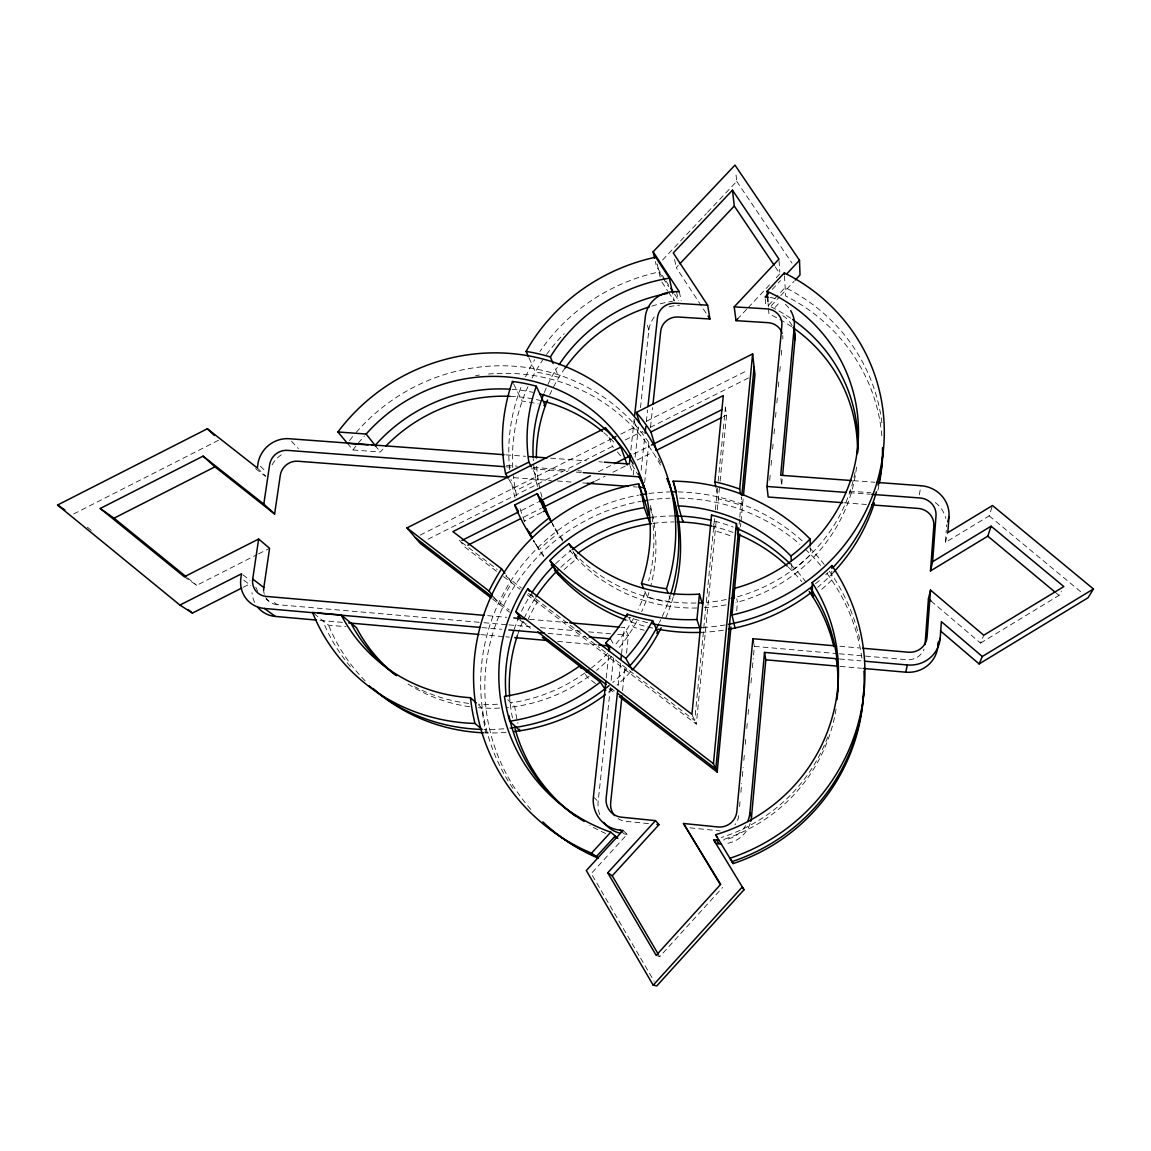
<?xml version="1.0" encoding="UTF-8"?>
<svg xmlns="http://www.w3.org/2000/svg" width="1151" height="1151" viewBox="0 0 1151 1151"><rect width="100%" height="100%" fill="white"/><g stroke="black" fill="none" stroke-linecap="round" stroke-linejoin="round"><path stroke-width="0.75" stroke-dasharray="5 3.75" d="M831.799 571.097L831.713 580.104A189.598 181.527 -14.6 0 1 820.073 590.708M992.033 506.987L989.184 515.864L945.403 542.438L946.28 530.294M781.774 484.269L782.435 477.133M739.546 806.693L740.222 799.47M740.87 792.32L741.704 783.399M742.352 776.407L743.172 767.501M743.834 760.379L744.496 753.186M745.316 744.337L745.963 737.215M746.783 728.454L747.431 721.418M748.078 714.383L748.596 708.714M749.531 698.599L750.179 691.607M750.984 682.874L751.79 674.155M752.394 667.753L753.243 658.501M753.56 655.034L754.365 646.373L753.459 641.769M769.702 480.298L770.292 473.939M771.098 465.292L771.861 456.99M772.594 449.077L773.256 441.97M774.004 433.798L774.623 427.194M775.529 417.309L776.134 410.734M776.853 402.908L777.357 397.584M778.335 386.923L779.011 379.614M779.759 371.456L780.364 364.939M781.27 355.199L781.788 349.645M736.683 610.778L737.489 602.16L736.755 598.707M739.115 524.252L739.618 518.9M739.791 517.116L741.661 497.462M740.481 526.841L740.812 523.259M740.985 521.461L743.316 496.987M714.498 518.684L694.7 720.555L600.937 648.833M715.375 509.749L717.49 488.312M718.181 481.161L725.375 407.914M527.158 594.707L696.312 724.18L716.426 518.727M717.303 509.792L719.404 488.355M720.094 481.204L726.569 415.094L725.202 406.965M618.188 685.521L620.634 662.588M621.569 653.797L624.374 627.54L620.835 627.237M641.165 470.183L644.747 436.589M646.358 421.539L647.596 409.885M622.562 690.557L625.209 665.623M626.532 653.164L628.417 635.352L624.374 627.54M644.646 482.614L648.847 443.049M650.531 427.15L652.603 407.598M606.26 677.953L608.75 654.847M630.877 450.17L634.359 418.014M599.657 814.548A29.667 29.408 -70.9 0 1 598.146 801.47L610.404 687.435M611.167 680.313L613.656 657.149M633.266 474.903L634.028 467.81M635.165 457.192L638.417 427.035M640.488 407.713L648.804 330.409A28.171 26.531 -16.2 0 1 655.236 315.791M919.332 494.858L920.929 485.708M945.403 542.438L947.834 532.625M931.116 601.038L980.537 643.078L983.731 635.237M980.537 643.078L1059.006 595.412L1061.423 590.995M656.171 955.373L659.71 956.697L722.569 887.493M623.036 830.447L627.209 834.302L591.24 873.566L639.74 956.654M737.23 319.345L746.999 308.9M748.208 307.634L770.148 284.182M776.234 277.664L779.903 273.765L775.098 266.629M772.192 289.448L780.493 280.571M771.098 305.893L779.529 296.872M780.738 295.577L794.003 281.391M774.925 307.504L779.687 302.396M662.559 260.025L706.326 213.611M707.548 212.316L718.483 200.706M719.706 199.425L736.726 181.369L735.676 171.614M706.11 313.144L676.227 267.636L679.867 263.766M73.707 513.95L219.078 439.955M184.318 576.78L196.706 585.312L256.918 554.724M258.5 553.919L269.593 548.279M243.307 587.24L249.681 584.017M420.072 535.143L611.167 438.991M620.806 434.143L636.863 426.057M646.502 421.208L747.675 370.305M428.071 539.157L615.54 444.847M625.166 439.999L641.179 431.942M650.214 427.395L748.61 377.902M521.345 510.526L537.416 502.455M598.462 471.752L612.922 464.472M633.798 453.969L649.869 445.897M523.619 517.159L541.272 508.282M595.384 481.075L605.167 476.14M612.922 472.241L625.684 465.824M637.122 460.083L653.092 452.041M723.375 416.705L726.569 415.094M541.646 512.454L524.496 521.072L523.906 520.108M505.85 454.846L525.547 456.3M550.61 458.17L586.42 460.832M598.952 461.767L602.534 462.026M853.466 480.686L874.774 482.269M347.401 443.351L352.911 449.969L380.305 452.012A160.234 153.975 -34.9 0 1 386.031 445.883M506.526 465.378L517.245 466.184M533.301 467.392L569.011 470.068M577.931 470.745L581.5 471.004M849.452 491.146L870.861 492.757M505.821 466.802L514.382 467.45M531.503 468.745L567.616 471.464M576.248 472.111L581.428 472.5M849.424 492.671L870.199 494.239M513.749 477.665L551.3 480.514M557.472 480.989L570.997 482.024M582.838 482.916L586.233 483.175M633.41 486.772L637.28 487.06M844.302 502.814L866.372 504.483M487.693 615.656L506.8 617.324M529.446 619.296L567.961 622.633M839.87 646.272L859.351 647.97M274.37 602.592L277.06 604.62L482.514 622.59M483.952 622.72L507.145 624.748M508.915 624.892L530.323 626.777M540.481 627.655L580.262 631.136M588.621 631.87L610.591 633.798M617.713 634.417L628.417 635.352M754.365 646.373L838.029 653.696M839.381 653.811L906.686 659.696A17.164 16.603 13.6 0 0 924.052 649.092M482.039 627.583L501.663 629.309M548.049 633.381L585.514 636.676M839.525 658.991L860.948 660.875M320.007 620.389L343.243 622.446M480.816 634.604L504.037 636.661M505.821 636.82L509.404 637.136M557.645 641.395L596.952 644.877M840.201 666.386L861.452 668.271M313.835 613.512L328.567 625.166L345.991 626.705M648.531 823.627L625.597 821.296A16.963 16.805 -70.9 0 1 618.101 818.62M689.967 827.842L720.123 830.921M627.209 834.302L624.259 834L622.144 832.072M266.054 598.937L268.787 600.98M243.739 580.162L250.817 585.499M242.947 574.867L250.026 580.248M461.724 542.322L497.246 569.486M505.764 576.018L521.389 587.974M528.496 593.398L599.527 647.74M496.556 571.284L464.601 546.84L458.227 538.524M503.505 576.608L520.051 589.269M493.592 597.887L509.26 609.958M610.375 687.823L616.073 692.211M492.556 599.038L509.605 612.174M519.561 619.842L532.841 630.072M609.109 688.816L615.066 693.406M595.499 683.579L587.442 677.349L584.521 673.206M255.58 468.601L265.406 476.313M187.555 577.874L196.706 585.312M87.332 527.187L91.476 530.582M989.184 515.864L1082.515 593.24M1055.64 592.607L1059.006 595.412M484.888 731.748L486.254 732.899A193.929 191.469 -19.8 0 1 481.837 707.951L477.665 704.196M593.398 796.967L598.146 801.47M257.32 467.982L265.795 476.169M260.356 466.198L266.399 472.097M507.735 699.607L514.742 706.628A160.464 158.421 -19.9 0 0 517.907 723.317M291.491 441.193L298.339 448.588M493.304 596.434L499.692 604.534A193.929 191.469 -19.8 0 1 511.835 582.981L506.152 575.126M375.111 445.408L380.305 452.012M523.345 621.468L525.762 624.605A160.464 158.421 -19.9 0 1 537.215 602.405L534.323 598.247M531.374 594.017L533.733 597.412M736.726 181.369L791.989 263.061M665.048 279.592L656.473 266.471L655.365 261.579M665.997 281.06L668.86 285.434M674.587 294.181L678.399 300.008M661.883 276.384L658.991 271.967A187.714 179.556 -14.8 0 0 539.934 351.53M662.847 277.866L668.616 286.7M661.883 282.024L667.594 290.771M668.544 292.225L674.256 300.972L672.457 292.584M533.316 540.279L539.143 549.746A193.929 191.469 -19.8 0 1 557.918 533.632L552.307 523.748M508.8 479.233L515.619 490.786L538.136 479.463L532.222 468.414M658.214 954.136L659.71 956.697M640.647 958.193L654.113 981.271M610.49 638.863L614.807 646.459M573.054 551.358L574.061 553.228M574.565 554.149L577.054 558.739A160.464 158.421 -19.9 0 0 564.148 569.601M513.706 384.002L522.166 401.124A156.162 150.062 -34.9 0 1 538.179 403.943M628.82 617.511L633.568 627.122A189.598 181.527 -14.6 0 0 644.243 630.259M255.781 587.154L257.81 591.427M529.043 357.961L535.359 371.931A188.706 181.354 -34.9 0 1 558.911 377.384L554.178 366.061M691.924 714.311L696.312 724.18M644.848 591.283L647.38 597.24A156.896 150.206 -14.7 0 0 671.565 602.491L669.048 595.729M609.037 437.322L612.447 446.401A156.162 150.062 -34.9 0 1 613.454 447.494M629.942 465.579L632.705 473.349M634.057 420.748L637.827 432.416M647.481 325.345L648.804 330.409M713.649 524.151L715.217 531.028A160.464 158.421 -19.9 0 1 731.921 536.323M657.178 263.867L660.185 277.233M716.239 488.628L718.368 498.815A193.929 191.469 -19.8 0 1 742.481 505.85L741.1 497.592M676.515 291.663L678.327 300.425M679.349 291.836L681.133 300.598M674.587 259.479L676.227 267.636M780.953 478.356L781.486 484.513M765.214 298.814L765.818 305.806M768.091 303.461L768.379 306.943M768.523 308.684L768.954 313.892A160.982 154.119 -14.7 0 1 791.629 326.74M791.543 563.558L792.118 570.853A156.896 150.206 -14.7 0 0 810.635 554.379L810.39 547.775M779.069 260.716L779.788 272.125M784.493 275.866L785.658 296.023A185.512 177.614 -14.7 0 1 881.983 437.366M631.856 464.601A160.234 153.975 -34.9 0 1 637.625 474.27M650.344 505.534A160.234 153.975 -34.9 0 1 651.078 584.866M648.934 592.492A160.234 153.975 -34.9 0 1 641.611 611.713M636.748 621.497A160.234 153.975 -34.9 0 1 617.799 649.322M611.569 656.3A160.234 153.975 -34.9 0 1 596.52 670.371M589.111 676.141A160.234 153.975 -34.9 0 1 507.289 707.52M499.592 708.081A160.234 153.975 -34.9 0 1 478.341 707.707M469.752 706.728A160.234 153.975 -34.9 0 1 406.936 683.277M510.411 396.318A160.234 153.975 -34.9 0 1 540.265 400.462M603.858 432.661A160.234 153.975 -34.9 0 1 616.274 444.603M827.022 573.5A189.742 187.34 -19.8 0 1 861.898 658.113M530.856 809.484A189.742 187.34 -19.8 0 1 495.736 624.36A189.742 187.34 -19.8 0 1 641.093 501.275M648.43 500.066A189.742 187.34 -19.8 0 1 669.853 498.196M679.536 498.138A189.742 187.34 -19.8 0 1 799.873 544.25M805.24 549.099A189.742 187.34 -19.8 0 1 821.886 566.925M836.058 708.987A164.651 162.55 -19.9 0 1 722.296 839.856M605.699 833.497A164.651 162.55 -19.9 0 1 589.859 825.454M512.468 717.951A164.651 162.55 -19.9 0 1 509.677 697.348M517.705 634.561A164.651 162.55 -19.9 0 1 535.33 597.916M560.825 567.27A164.651 162.55 -19.9 0 1 576.004 554.581M653.264 523.36A164.651 162.55 -19.9 0 1 673.853 521.935M711.563 526.007A164.651 162.55 -19.9 0 1 734.352 532.927M788.291 567.069A164.651 162.55 -19.9 0 1 801.815 581.672M856.517 467.119A160.982 154.119 -14.7 0 1 735.892 602.592M726.051 604.851A160.982 154.119 -14.7 0 1 704.412 607.685M697.046 608.001A160.982 154.119 -14.7 0 1 567.457 547.502M562.753 541.085A160.982 154.119 -14.7 0 1 552.235 523.403M541.963 497.031A160.982 154.119 -14.7 0 1 536.539 463.508M549.66 395.009A160.982 154.119 -14.7 0 1 565.4 367.572M651.797 306.108A160.982 154.119 -14.7 0 1 672.529 301.245M878.918 485.564A185.512 177.614 -14.7 0 1 877.436 492.053M833.597 572.22A185.512 177.614 -14.7 0 1 817.699 587.298M723.418 630.187A185.512 177.614 -14.7 0 1 701.534 632.345M652.631 628.086A185.512 177.614 -14.7 0 1 627.381 620.634M543.589 556.393A185.512 177.614 -14.7 0 1 533.489 540.164M524.683 521.547A185.512 177.614 -14.7 0 1 519.173 505.534M516.698 495.952A185.512 177.614 -14.7 0 1 513.389 475.809M512.742 467.666A185.512 177.614 -14.7 0 1 527.921 386.635M532.035 378.075A185.512 177.614 -14.7 0 1 542.912 359.702M546.581 354.45A185.512 177.614 -14.7 0 1 564.191 333.617M881.882 422.777A187.714 179.556 -14.8 0 0 785.169 287.52L768.264 305.591A162.895 155.802 -14.8 0 1 791.212 318.568M828.101 572.464A187.714 179.556 -14.8 0 1 825.641 574.824M819.311 580.55A187.714 179.556 -14.8 0 1 815.354 583.874M725.202 624.935A187.714 179.556 -14.8 0 1 703.765 627.439M647.509 622.648A187.714 179.556 -14.8 0 1 628.964 617.253M543.919 555.947A187.714 179.556 -14.8 0 1 533.805 541.085M515.058 497.779A187.714 179.556 -14.8 0 1 511.044 479.535M509.72 469.709A187.714 179.556 -14.8 0 1 522.022 384.851M525.547 376.794A187.714 179.556 -14.8 0 1 534.654 359.745M488.456 374.046A184.635 177.441 -34.9 0 1 661.954 468.025M673.321 596.793A184.635 177.441 -34.9 0 1 664.386 620.993M630.475 671.983A184.635 177.441 -34.9 0 1 617.123 685.003M612.418 689.032A184.635 177.441 -34.9 0 1 606.649 693.636M506.066 732.396A184.635 177.441 -34.9 0 1 484.672 732.856M365.184 680.888A184.635 177.441 -34.9 0 1 328.567 625.166M352.911 449.969A184.635 177.441 -34.9 0 1 364.522 435.898M475.694 375.643A184.635 177.441 -34.9 0 1 479.32 375.097M658.372 458.371A186.836 179.398 -34.9 0 1 660.688 462.889M670.299 595.499A186.836 179.398 -34.9 0 1 659.437 622.475M626.907 669.004A186.836 179.398 -34.9 0 1 612.836 682.457M503.821 728.77A186.836 179.398 -34.9 0 1 483.88 729.461M350.35 666.602A186.836 179.398 -34.9 0 1 322.668 620.49M349.53 440.56A186.836 179.398 -34.9 0 1 352.81 436.445M356.22 432.416A186.836 179.398 -34.9 0 1 650.617 445.25M642.287 431.395A188.706 181.354 -34.9 0 1 643.251 432.517M827.684 737.072A166.665 164.449 -20.2 0 1 721.317 837.511M514.238 629.194A166.665 164.449 -20.2 0 1 517.921 619.411M521.518 611.339A166.665 164.449 -20.2 0 1 530.812 594.463M555.66 563.76A166.665 164.449 -20.2 0 1 570.838 550.653M651.639 517.36A166.665 164.449 -20.2 0 1 673.695 515.965M714.771 521.187A166.665 164.449 -20.2 0 1 733.23 527.072M791.413 565.127A166.665 164.449 -20.2 0 1 806.606 582.91M617.411 451.955A156.162 150.062 -34.9 0 1 621.713 457.278M854.992 472.586A162.895 155.802 -14.8 0 1 735.993 597.196M726.281 599.513A162.895 155.802 -14.8 0 1 706.815 602.39M696.038 603.009A162.895 155.802 -14.8 0 1 572.018 551.012M562.767 539.79A162.895 155.802 -14.8 0 1 552.365 523.849M537.445 486.556A162.895 155.802 -14.8 0 1 533.201 458.587M544.337 392.534A162.895 155.802 -14.8 0 1 557.3 367.428M829.31 571.213A192.059 189.512 -20.2 0 1 860.229 641.726M512.871 788.349A192.059 189.512 -20.2 0 1 638.503 495.16M648.977 493.506A192.059 189.512 -20.2 0 1 669.565 491.923M678.054 491.909A192.059 189.512 -20.2 0 1 803.369 541.92M809.556 547.847A192.059 189.512 -20.2 0 1 824.231 564.422M650.401 508.152A162.133 155.658 -34.9 0 1 648.632 580.852M644.934 592.923A162.133 155.658 -34.9 0 1 638.158 609.383M633.654 618.145A162.133 155.658 -34.9 0 1 614.591 645.625M607.786 653.121A162.133 155.658 -34.9 0 1 591.542 667.897M584.852 672.961A162.133 155.658 -34.9 0 1 509.893 702.988M497.433 704.211A162.133 155.658 -34.9 0 1 478.298 704.225M468.658 703.376A162.133 155.658 -34.9 0 1 414.432 686.615M512.123 389.355A162.133 155.658 -34.9 0 1 532.971 392.333M272.096 464.846A27.897 26.085 -40.8 0 1 283.736 453.307M254.659 602.433A28.329 26.66 -47 0 1 252.011 592.722M750.15 823.44A29.955 29.768 53.5 0 1 725.619 843.654M935.317 502.512A29.638 28.329 5.3 0 1 945.82 518.382M946.611 524.712A29.638 28.329 5.3 0 1 946.539 526.827M782.881 315.676A28.458 26.804 -10.5 0 1 792.348 326.121M669.062 306.871A28.171 26.531 -16.2 0 1 679.421 305.677M745.69 825.555A30.559 30.401 52.6 0 1 723.49 839.971M770.091 297.447A29.034 27.293 -10.8 0 1 778.292 299.749M785.356 304.267A29.034 27.293 -10.8 0 1 789.528 308.856M277.06 604.62A16.186 15.236 -47 0 1 263.708 591.082M782.68 335.545A16.258 15.323 -10.5 0 1 782.766 338.984M738.726 815.599A17.121 17.006 53.5 0 1 734.885 824.893"/><path stroke-width="1.5" d="M831.828 568.321L831.856 565.515A195.742 186.951 -15 0 1 812.174 582.579A170.118 167.686 -20.7 0 1 715.634 834.691L717.044 837.022M863.221 668.429L905.736 672.184A30.041 29.048 13.6 0 0 937.921 645.682L938.18 642.143M937.921 645.682L940.223 637.913L941.389 621.641L982.292 656.502L1093.45 588.981L992.507 505.519L947.834 532.625L948.985 516.727A30.243 28.876 4.9 0 0 920.929 485.708L876.544 482.398M925.059 644.574L928.44 598.765L930.526 590.075L983.731 635.237L1063.841 586.578L991.097 526.194L932.627 561.688L930.497 570.925L987.803 536.15L991.097 526.194M930.497 570.925L933.835 525.849A16.934 16.186 5.3 0 0 918.153 508.425L871.724 504.901M930.526 590.075L927.087 636.791A17.524 16.934 13 0 1 908.326 652.214L862.617 648.243M932.627 561.688L936.008 515.734A17.279 16.502 4.9 0 0 919.994 497.98L871.796 494.355M747.733 821.483A30.559 30.401 52.6 0 0 749.905 812.635L764.523 652.401L837.741 658.832M790.665 310.569A29.034 27.293 -10.8 0 1 794.291 326.265L780.695 475.277L851.697 480.557M750.769 821.296A29.955 29.768 53.5 0 0 751.502 816.879L765.803 659.811L764.523 652.401M782.594 475.349L794.938 339.761L794.291 326.265M836.619 645.984L752.855 638.704L736.87 811.326A17.466 17.366 52.6 0 1 717.879 826.965L683.478 823.483L720.353 884.716L656.171 955.373L607.742 872.789L655.48 820.634L658.991 824.692L612.246 875.796L658.214 954.136M842.733 502.685L768.163 497.016L766.969 486.456L781.874 325.488A16.589 15.596 -10.8 0 0 766.839 308.871L734.209 306.857L736.007 320.654L768.019 322.668A16.258 15.323 -10.5 0 1 782.162 333.315M730.943 627.036L717.145 772.033L713.433 763.703L736.395 523.576A165.802 163.428 -20.7 0 0 711.548 515.029L691.924 714.311L527.748 588.808A165.802 163.428 -20.7 0 0 515.893 611.713L520.899 618.26M740.582 494.426L739.69 489.06L752.61 353.933L636.33 412.461L639.798 423.51M738.769 527.834L715.778 768.969L617.497 693.305M741.834 495.678L754.092 367.068M731.978 615.008L734.525 588.362A166.19 158.709 -15.1 0 0 857.553 448.286A166.19 158.709 -15.1 0 0 767.084 291.304L784.32 272.888A191.526 182.908 -15 0 1 882.256 458.789A191.526 182.908 -15 0 1 731.978 615.008L735.043 628M733.662 598.419L739.791 533.992M743.488 495.218L754.955 374.708L752.61 353.933M700.355 630.029L696.93 619.555L699.448 594.146A166.19 158.709 -15.1 0 1 568.911 543.747A165.802 163.428 -20.7 0 0 549.919 560.494L558.667 574.968A160.464 158.421 -19.9 0 1 559.746 573.874M715.879 486.931L714.814 481.837L723.303 395.57L650.948 431.97A194.807 186.75 -34.8 0 0 636.33 412.461M617.612 690.816L606.145 798.247A17.308 17.15 -68.6 0 0 621.396 817.181L655.48 820.634M621.008 659.077L621.382 655.552M645.107 433.236L645.826 426.546M647.955 406.548L657.451 317.647A16.416 15.423 -16.3 0 1 675.306 303.217L707.649 305.216L709.966 319.014L678.241 317.014A16.1 15.164 -16.2 0 0 660.717 331.171L652.991 404.044M621.986 695.895L610.649 802.736A16.963 16.805 -70.9 0 0 614.677 815.627M605.872 681.493L593.398 796.967A30.286 30.012 -68.6 0 0 620.029 830.144L622.144 832.072M609.138 651.308L609.713 645.97M630.503 453.638L629.381 464.026L604.318 462.17M634.661 415.266L645.294 316.885A28.732 27.005 -16.3 0 1 676.515 291.663L679.349 291.836L653.135 251.796L734.971 165.111L799.485 260.27L800.017 274.945L795.197 280.11M263.68 590.434A16.186 15.236 -47 0 1 263.838 587.557L269.593 548.279L258.644 539.028L184.318 576.78L100.238 508.483L203.08 456.141L263.809 504.095L274.614 513.993L280.283 475.334A15.941 14.905 -40.8 0 1 297.821 461.234L508.728 477.277M484.24 615.353L266.169 596.405A16.502 15.51 -46.8 0 1 252.716 579.039L258.644 539.028M263.809 504.095L269.622 464.745A16.243 15.164 -40.7 0 1 287.52 450.372L504.109 466.673M905.736 672.184L907.362 664.961A30.674 29.624 13 0 0 940.223 637.913M947.762 521.777L948.985 516.727M940.41 630.863L979.127 663.926L982.292 656.502M1093.45 588.981L1088.012 597.786L979.127 663.926M653.192 985.184L742.237 887.033L744.006 889.766L656.818 985.889L653.192 985.184L586.305 870.53L623.036 830.447L620.029 830.144M591.499 853.15L610.749 832.173A170.118 167.686 -20.7 0 1 499.707 658.171A170.118 167.686 -20.7 0 1 644.33 507.677A161.212 154.522 -34.8 0 0 638.661 483.823A196.044 193.267 -20.7 0 0 475.104 652.286A196.044 193.267 -20.7 0 0 591.499 853.15L598.506 858.099M615.224 836.043L596.376 856.589A192.059 189.512 -20.2 0 1 548.121 827.281M734.209 306.857L778.954 259.09L732.468 190.174L673.263 252.961L707.649 305.216M736.007 320.654L737.849 318.698M768.623 293.26L765.07 297.059L767.947 297.231M786.421 274.226L799.485 260.27M679.853 263.78L734.28 206L732.468 190.174M241.724 588.046L192.433 613.08L179.93 605.081L57.55 505.03L207.338 428.762L257.32 467.982L257.939 463.853A28.43 26.545 -40.7 0 1 289.218 438.732L504.066 454.703M100.238 508.483L114.035 518.18L214.935 466.846L274.614 513.993M179.93 605.081L241.537 573.788L240.904 578.032A28.89 27.135 -46.8 0 0 264.413 608.462L275.348 616.432L316.439 620.072M505.591 473.809L528.841 462.112A166.19 158.709 -15.1 0 1 536.323 386.232A161.212 154.522 -34.8 0 0 512.454 381.47A191.526 182.908 -15 0 0 505.591 473.809L508.166 478.154M491.16 597.973L420.057 543.2L406.979 527.892L605.527 427.971A161.212 154.522 -34.8 0 1 620.821 447.135L626.892 463.939M612.778 438.186L615.986 436.56M620.821 447.135L452.904 531.604L501.577 568.81L504.857 573.342M532.194 538.409L529.791 534.524A191.526 182.908 -15 0 1 514.713 505.001L537.258 493.664L546.322 510.094L543.214 511.663M461.911 540.423L518.137 512.152M539.028 501.649L590.434 475.795M614.519 463.666L630.59 455.595M651.466 445.092L722.152 409.54M467.795 545.229L520.511 518.727M542.754 507.533L593.988 481.765M656.286 450.444L721.792 417.496M368.176 444.89L347.401 443.351L337.919 431.97L366.147 434.042A165.413 158.55 -34.8 0 1 570.105 395.599A165.413 158.55 -34.8 0 1 641.467 583.37L643.74 588.679M529.129 456.573L547.027 457.897M371.644 445.149L375.111 445.408A162.133 155.658 -34.9 0 1 510.353 389.239M583.154 472.629L640.445 476.946L644.114 487.578L638.762 487.175M766.969 486.456L846.23 492.427M586.996 483.233L628.043 486.355M513.763 617.929L525.964 618.993M569.716 622.792L619.065 627.079M476.241 702.916L470.471 697.707A165.413 158.55 -34.8 0 1 341.243 614.979L312.496 612.447A190.606 182.721 -34.8 0 0 474.989 723.447L481.42 728.842M264.413 608.462L314.352 612.85M317.921 613.152L480.255 627.424M508.8 629.928L544.481 633.064M589.082 636.992L610.49 638.863M864.516 661.192L907.362 664.961M348.595 622.921L479.032 634.446M514.756 637.611L548.71 640.618M598.736 645.035L607.67 645.826M765.803 659.811L838.432 666.228M656.89 824.476L658.991 824.692M718.929 840.187A30.559 30.401 52.6 0 1 716.641 840.043L713.606 839.726L744.006 889.766M721.159 843.87A29.955 29.768 53.5 0 1 718.915 843.726L715.936 843.424L714.383 840.964M607.742 872.789L612.246 875.796M57.55 505.03L64.83 509.893M656.674 633.093A189.598 181.527 -14.6 0 0 658.243 633.381L652.66 620.648A195.742 186.951 -15 0 1 627.18 614.202A165.413 158.55 -34.8 0 1 605.671 643.006L625.856 658.415L631.928 669.278M252.716 579.039L263.838 587.557M406.979 527.892L489.031 591.038L492.24 595.096M515.893 611.713L713.433 763.703M415.252 537.575L492.168 596.793M517.806 616.533L520.655 618.72M537.747 631.885L606.102 684.528M542.308 637.352L600.318 682.083L605.829 690.269M619.324 696.686L717.145 772.033M114.035 518.18L186.246 576.809M188.275 609.685L192.433 613.08M341.243 614.979L356.45 627.64A160.234 153.975 -34.9 0 0 396.03 675.421M987.803 536.15L1054.906 591.988M928.44 598.765L931.116 601.038M610.749 832.173L617.814 838.288A164.651 162.55 -19.9 0 1 614.591 837.122M203.08 456.141L214.935 466.846M580.018 666.789L579.514 666.055A165.413 158.55 -34.8 0 1 504.44 696.312A165.802 163.428 -20.7 0 0 509.764 721.231L519.935 730.77A160.464 158.421 -19.9 0 1 519.504 729.288M207.338 428.762L214.388 435.466M366.147 434.042L375.96 446.487M683.478 823.483L720.713 884.414M580.521 667.508L581.039 668.227M527.748 588.808L528.352 589.686M528.971 590.564L529.575 591.427M734.28 206L774.134 265.205M708.038 316.079L709.966 319.014M672.457 292.584L669.393 278.168L655.667 257.191A191.526 182.908 -15 0 0 526.093 351.4L528.467 356.652M670.774 288.34L673.623 292.714M716.641 840.043L718.915 843.726M514.713 505.001L515.979 507.059M516.598 508.095L517.216 509.116M517.835 510.138L518.454 511.145M863.581 691.794A189.742 187.34 -19.8 0 1 733.144 863.567L729.921 858.258A196.044 193.267 -20.7 0 0 831.856 565.515M715.634 834.691L733.144 863.567M605.671 643.006L609.713 649.855M537.258 493.664A166.19 158.709 -15.1 0 0 549.185 517.907L551.43 521.935M568.911 543.747L569.961 545.675M570.479 546.624L570.997 547.588M528.841 462.112L531.374 466.846M512.454 381.47L513.073 382.736M627.18 614.202L627.597 615.037M536.323 386.232L545.315 405.785A156.162 150.062 -34.9 0 0 543.891 405.397M526.093 351.4A194.807 186.75 -34.8 0 1 550.379 356.983L553.099 363.5M605.527 427.971L606.419 430.33M749.905 812.635L751.502 816.879M337.919 431.97A190.606 182.721 -34.8 0 1 574.996 370.78A190.606 182.721 -34.8 0 1 666.429 588.765L668.069 593.139M644.33 507.677L650.099 523.806A156.162 150.062 -34.9 0 0 649.869 522.338M638.661 483.823L644.589 500.671A156.162 150.062 -34.9 0 1 648.473 515.015M650.948 431.97L656.473 450.343A188.706 181.354 -34.9 0 0 655.667 449.106M699.448 594.146L702.513 604.347M810.333 545.862L810.074 539.013A196.044 193.267 -20.7 0 0 673.162 481.161A194.807 186.75 -34.8 0 1 678.299 505.893L683.018 522.122A188.706 181.354 -34.9 0 0 682.802 520.597M673.162 481.161L676.241 491.88M711.548 515.029L711.778 516.065M653.135 251.796L654.617 258.313M752.855 638.704L753.459 641.769M736.395 523.576L739.287 539.33A160.464 158.421 -19.9 0 0 737.834 538.697M767.084 291.304L767.947 301.735M810.074 539.013A161.974 154.68 -15.1 0 1 790.953 556.019L791.327 560.753M784.32 272.888L784.407 274.384M812.174 582.579L812.664 596.621A189.598 181.527 -14.6 0 0 813.915 595.657M666.846 478.571A184.635 177.441 -34.9 0 1 673.781 595.196M661.149 627.813A184.635 177.441 -34.9 0 1 632.316 669.983M605.44 694.557A184.635 177.441 -34.9 0 1 513.706 731.633M483.621 732.813A184.635 177.441 -34.9 0 1 373.226 688.543M652.66 620.648A190.606 182.721 -34.8 0 1 625.856 658.415M600.318 682.083A190.606 182.721 -34.8 0 1 509.764 721.231M626.446 463.795A156.162 150.062 -34.9 0 1 627.281 465.033M597.714 857.955A189.742 187.34 -19.8 0 1 542.84 821.915M642.459 501.03A189.742 187.34 -19.8 0 1 645.941 500.455M863.969 671.076A192.059 189.512 -20.2 0 1 731.964 861.624M640.258 494.844A192.059 189.512 -20.2 0 1 645.524 493.98M671.263 491.894A192.059 189.512 -20.2 0 1 676.356 491.894M809.211 591.47A164.651 162.55 -19.9 0 1 833.828 646.517M836.158 658.458A164.651 162.55 -19.9 0 1 837.885 691.708M575.04 815.757A164.651 162.55 -19.9 0 1 515.087 728.885M509.62 696.484A164.651 162.55 -19.9 0 1 517.403 635.438M535.906 597.024A164.651 162.55 -19.9 0 1 557.933 570.062M577.845 553.243A164.651 162.55 -19.9 0 1 651.624 523.59M677.191 521.95A164.651 162.55 -19.9 0 1 711.447 525.978M737.359 534.122A164.651 162.55 -19.9 0 1 787.255 566.091M678.299 505.893A170.118 167.686 -20.7 0 1 790.953 556.019M882.486 448.027A185.512 177.614 -14.7 0 1 879.35 483.42M874.415 502.843A185.512 177.614 -14.7 0 1 833.928 571.86M811.498 592.305A185.512 177.614 -14.7 0 1 728.425 629.324M701.117 632.359A185.512 177.614 -14.7 0 1 657.94 629.165M626.015 620.116A185.512 177.614 -14.7 0 1 554.451 570.263M532.179 537.747A185.512 177.614 -14.7 0 1 529.143 531.69M696.93 619.555A191.526 182.908 -15 0 1 549.919 560.494M550.379 356.983A166.19 158.709 -15.1 0 1 669.393 278.168M793.025 327.704A160.982 154.119 -14.7 0 1 857.452 453.552M551.588 522.108A160.982 154.119 -14.7 0 1 543.315 501.534M536.395 457.969A160.982 154.119 -14.7 0 1 547.502 400.073M564.954 368.219A160.982 154.119 -14.7 0 1 649.293 306.885M666.429 588.765A161.974 154.68 -15.1 0 1 641.467 583.37M639.136 477.09A160.234 153.975 -34.9 0 1 646.675 494.182M385.686 446.228A160.234 153.975 -34.9 0 1 510.109 396.304M544.61 401.555A160.234 153.975 -34.9 0 1 602.448 431.481M474.989 723.447A200.36 197.526 -20.7 0 1 470.471 697.707M489.031 591.038A200.36 197.526 -20.7 0 1 501.577 568.81M529.791 534.524A200.36 197.526 -20.7 0 1 549.185 517.907M714.814 481.837A200.36 197.526 -20.7 0 1 739.69 489.06M792.607 319.532A162.895 155.802 -14.8 0 1 857.581 452.242M734.381 597.628A162.895 155.802 -14.8 0 1 731.158 598.434M703.232 602.678A162.895 155.802 -14.8 0 1 699.635 602.879M551.487 522.295A162.895 155.802 -14.8 0 1 540.841 498.11M533.114 456.947A162.895 155.802 -14.8 0 1 543.704 394.131M559.055 364.738A162.895 155.802 -14.8 0 1 667.594 293.419M539.646 393.887A162.133 155.658 -34.9 0 1 633.194 463.939M638.474 473.766A162.133 155.658 -34.9 0 1 646.258 492.916M588.909 669.968A162.133 155.658 -34.9 0 1 586.219 671.983M396.591 675.623A162.133 155.658 -34.9 0 1 350.854 622.979M883.119 447.509A187.714 179.556 -14.8 0 1 878.141 485.29M876.429 491.779A187.714 179.556 -14.8 0 1 832.864 567.63M812.664 586.032A187.714 179.556 -14.8 0 1 728.511 624.331M702.124 627.54A187.714 179.556 -14.8 0 1 652.516 623.77M627.281 616.663A187.714 179.556 -14.8 0 1 551.185 564.896M532.136 538.28A187.714 179.556 -14.8 0 1 527.029 528.827M810.433 588.348A166.665 164.449 -20.2 0 1 836.935 699.736M584.061 821.368A166.665 164.449 -20.2 0 1 508.929 715.677M506.066 696.456A166.665 164.449 -20.2 0 1 513.677 630.834M517.921 619.411A166.665 164.449 -20.2 0 1 519.302 616.159M531.69 593.082A166.665 164.449 -20.2 0 1 554.48 564.925M572.162 549.646A166.665 164.449 -20.2 0 1 649.927 517.59M675.378 515.979A166.665 164.449 -20.2 0 1 711.332 520.338M736.28 528.266A166.665 164.449 -20.2 0 1 790.233 563.932M667.436 478.384A186.836 179.398 -34.9 0 1 670.803 593.902M658.645 624.029A186.836 179.398 -34.9 0 1 629.122 666.63M609.109 685.593A186.836 179.398 -34.9 0 1 510.267 728.094M482.197 729.432A186.836 179.398 -34.9 0 1 369.054 685.708M275.348 616.432A28.329 26.66 -47 0 1 257.939 607.44M619.929 833.223A29.667 29.408 -70.9 0 1 603.786 822.332M793.859 329.833A28.458 26.804 -10.5 0 1 794.938 339.761"/></g></svg>
